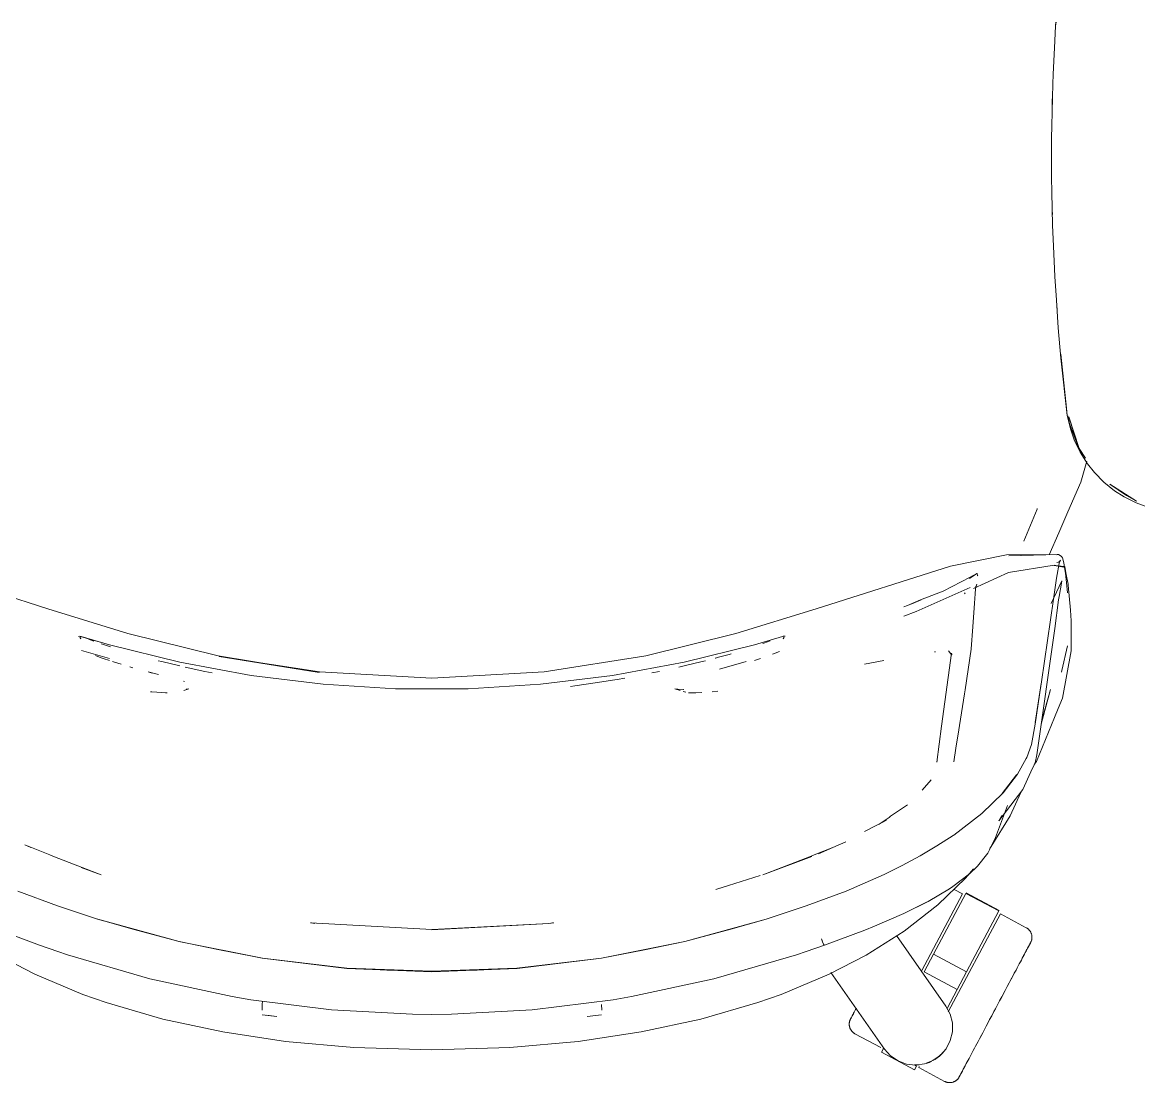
# Model space of a CAD drawing. Header units: millimetres. Extents: x 155927 to 317870, y -36033 to 97293.
# Drawn here: x 157770.6 to 158187.8, y 19330.7 to 19726.7 of the extents above; entities that cross this region are included whole.
import ezdxf

# ---------------------------------------------------------------- set-up
doc = ezdxf.new("R2010")
doc.units = ezdxf.units.MM
doc.header["$MEASUREMENT"] = 0
doc.layers.add('G-IMPT', color=8, linetype='CONTINUOUS', lineweight=9)
doc.layers.add('I-FURN', color=8, linetype='CONTINUOUS', lineweight=9)

msp = doc.modelspace()

# ---------------------------------------------------------------- linework, layer by layer
at = {"layer": 'G-IMPT'}
for p, q in [((158156.43, 19719.83), (158156.71, 19725.49)), ((158156.99, 19726.75), (158156.71, 19725.27)), ((158156.71, 19725.49), (158156.87, 19726.75)), ((158156.43, 19719.83), (158155.81, 19707.27)), ((158155.69, 19703.72), (158155.81, 19707.27)), ((158155.31, 19688.05), (158155.69, 19703.72)), ((158155.6, 19699.68), (158155.49, 19696.99)), ((158155.49, 19694.78), (158155.49, 19696.99)), ((158155.31, 19688.05), (158155.26, 19683.54)), ((158155.26, 19683.54), (158155.26, 19668.83)), ((158155.34, 19663.36), (158155.26, 19668.83)), ((158155.34, 19663.36), (158155.63, 19651.05)), ((158155.47, 19656.58), (158155.47, 19658.66)), ((158155.55, 19654.92), (158155.47, 19656.58)), ((158155.93, 19643.17), (158155.63, 19651.05)), ((158155.93, 19643.17), (158156.46, 19631.86)), ((158157.03, 19622.99), (158156.46, 19631.86)), ((158157.03, 19622.99), (158157.75, 19612.7)), ((158157.16, 19620.95), (158157.07, 19622.85)), ((158157.16, 19620.95), (158157.3, 19619.53)), ((158158.74, 19601.31), (158157.75, 19612.7)), ((158161.09, 19579.87), (158158.64, 19602.83)), ((158158.64, 19602.83), (158160.76, 19582.69)), ((158161.09, 19579.87), (158158.74, 19601.31)), ((158161.09, 19579.87), (158160.76, 19582.69)), ((158161.09, 19579.87), (158162.25, 19574.91)), ((158161.31, 19579.79), (158161.89, 19576.74)), ((158165.49, 19567.52), (158161.68, 19579.37)), ((158164.59, 19570.23), (158161.68, 19579.37)), ((158161.89, 19576.74), (158165.09, 19568.56)), ((158163.7, 19570.78), (158162.25, 19574.91)), ((158165.89, 19566.2), (158163.7, 19570.78)), ((158165.49, 19567.52), (158164.59, 19570.23)), ((158165.49, 19567.52), (158167.91, 19563.94)), ((158165.89, 19566.2), (158168.62, 19561.87)), ((158166.17, 19555.04), (158168.43, 19562.86)), ((158171.24, 19558.56), (158168.62, 19561.87)), ((158174.79, 19554.96), (158171.24, 19558.56)), ((158166.17, 19555.04), (158161.31, 19543.91)), ((158174.79, 19554.96), (158178.76, 19551.77)), ((158186.92, 19547.91), (158176.97, 19554.23)), ((158183.24, 19550.07), (158176.97, 19554.23)), ((158182.31, 19549.5), (158178.76, 19551.77)), ((158186.82, 19547.26), (158182.31, 19549.5)), ((158186.92, 19547.91), (158183.24, 19550.07)), ((158144.86, 19533.02), (158149.79, 19544.87)), ((158149.89, 19545.14), (158149.79, 19544.87)), ((158186.82, 19547.26), (158191.59, 19545.55)), ((158161.31, 19543.91), (158157.89, 19536.08)), ((158157.89, 19536.08), (158154.33, 19527.91)), ((158117.48, 19523.68), (158138.43, 19527.87)), ((158138.43, 19527.87), (158157.3, 19527.92)), ((158139.32, 19527.43), (158157.76, 19528.02)), ((158139.32, 19527.43), (158157.3, 19527.92)), ((158157.88, 19528.04), (158157.02, 19527.85)), ((158157.02, 19527.85), (158157.13, 19527.88)), ((158157.3, 19527.92), (158157.13, 19527.88)), ((158157.76, 19528.02), (158157.3, 19527.92)), ((158157.88, 19528.04), (158158.45, 19527.65)), ((158158.95, 19527.28), (158158.45, 19527.65)), ((157780.11, 19507.69), (157729.87, 19523.68)), ((158067.23, 19507.69), (158117.48, 19523.68)), ((158139.13, 19521.24), (158156.18, 19523.96)), ((158159.76, 19523.27), (158156.18, 19523.96)), ((158159.76, 19523.27), (158156.22, 19523.9)), ((158156.22, 19523.9), (158160.17, 19523.51)), ((158158.23, 19525.41), (158157.12, 19519.14)), ((158157.69, 19525.06), (158157.19, 19524.99)), ((158157.69, 19525.06), (158158.23, 19525.39)), ((158158.06, 19524.79), (158158.62, 19525.89)), ((158158.06, 19524.79), (158158.23, 19525.41)), ((158158.23, 19525.39), (158158.62, 19525.89)), ((158158.95, 19527.28), (158159.27, 19526.74)), ((158159.82, 19524.88), (158159.27, 19526.74)), ((158160.35, 19521.6), (158159.82, 19524.88)), ((158160.61, 19521.18), (158160.17, 19523.51)), ((158114.76, 19514.25), (158124.87, 19519.53)), ((158127.32, 19520.88), (158124.62, 19519.04)), ((158127.32, 19520.88), (158124.87, 19519.53)), ((158139.13, 19521.24), (158126.01, 19515.28)), ((158127.32, 19520.88), (158127.16, 19520.91)), ((158127.45, 19520.85), (158127.32, 19520.88)), ((158127.6, 19520.17), (158127.45, 19520.85)), ((158127.62, 19520), (158127.6, 19520.17)), ((158160.35, 19521.6), (158160.43, 19520.98)), ((158160.95, 19516.3), (158160.43, 19520.98)), ((158160.61, 19521.18), (158161.42, 19516.93)), ((158104.65, 19506.7), (158124.81, 19515.62)), ((158126.71, 19513.61), (158126.99, 19516.07)), ((158126.99, 19516.07), (158127.01, 19516.13)), ((158127.29, 19516.9), (158127.01, 19516.13)), ((158155.03, 19509.74), (158159.03, 19518.17)), ((158156.01, 19511.29), (158157.12, 19519.14)), ((158158.89, 19517.31), (158158.06, 19512.29)), ((158159.03, 19518.17), (158158.89, 19517.31)), ((158160.95, 19516.3), (158161.16, 19513.71)), ((158161.47, 19516.47), (158161.42, 19516.93)), ((158162.27, 19507.14), (158161.47, 19516.47)), ((158106.29, 19511), (158101.39, 19508.98)), ((158101.39, 19508.98), (158106.5, 19511)), ((158106.5, 19511), (158102.96, 19509.6)), ((158114.76, 19514.25), (158106.29, 19511)), ((158122.64, 19513.25), (158122.91, 19513.68)), ((158126.41, 19509.83), (158126.66, 19513.23)), ((158126.71, 19513.61), (158126.66, 19513.23)), ((158151.46, 19480.42), (158156.01, 19511.29)), ((158156.4, 19500.33), (158157.84, 19510.99)), ((158158.06, 19512.29), (158157.84, 19510.99)), ((157810.09, 19498.5), (157780.11, 19507.69)), ((158067.23, 19507.69), (158037.26, 19498.5)), ((158101.39, 19508.98), (158099.98, 19508.42)), ((158126.41, 19509.83), (158125.78, 19500.98)), ((158162.27, 19507.14), (158162.61, 19503.18)), ((158100.07, 19504.96), (158104.65, 19506.7)), ((158162.61, 19503.18), (158162.61, 19499.01)), ((157810.09, 19498.5), (157843.77, 19490.19)), ((158003.58, 19490.19), (158037.26, 19498.5)), ((158125.16, 19492.74), (158125.78, 19500.98)), ((158156.4, 19500.33), (158149.73, 19453.11)), ((158162.58, 19492.05), (158162.61, 19499.01)), ((157791.92, 19497.54), (157791.67, 19497.41)), ((157803.14, 19494.28), (157791.92, 19497.54)), ((157792.46, 19496.45), (157792.07, 19497.07)), ((157792.46, 19496.45), (157792.31, 19496.67)), ((157803.14, 19494.28), (157792.32, 19497.39)), ((157792.61, 19497.34), (157792.32, 19497.39)), ((157803.14, 19494.28), (157792.61, 19497.34)), ((157796.39, 19496), (157795.32, 19496.4)), ((157797.36, 19495.66), (157796.39, 19496)), ((157800.11, 19494.67), (157800.91, 19494.38)), ((157803.14, 19493.65), (157800.91, 19494.38)), ((157829.46, 19487.73), (157803.14, 19494.28)), ((158017.89, 19487.73), (158044.21, 19494.28)), ((158044.21, 19494.28), (158054.64, 19497.35)), ((158049.41, 19495.44), (158047.31, 19494.69)), ((158049.41, 19495.44), (158050.07, 19495.68)), ((158054.91, 19497.42), (158054.64, 19497.35)), ((158054.89, 19496.45), (158055.28, 19497.07)), ((158054.89, 19496.45), (158055.04, 19496.67)), ((158055.21, 19497.49), (158054.91, 19497.42)), ((158055.43, 19497.54), (158055.21, 19497.49)), ((158055.67, 19497.46), (158055.43, 19497.54)), ((157803.14, 19489.08), (157792.71, 19492.12)), ((157797.96, 19490.21), (157800.12, 19489.44)), ((157803.14, 19493.65), (157803.6, 19493.5)), ((157843.77, 19490.19), (157881.51, 19483.93)), ((158003.58, 19490.19), (157965.66, 19484.2)), ((158030.79, 19489.58), (158034.78, 19490.69)), ((158034.78, 19490.69), (158035.47, 19490.9)), ((158051.96, 19491.15), (158050.95, 19490.78)), ((158051.96, 19491.15), (158053.62, 19491.76)), ((158111.82, 19491.65), (158111.47, 19491.6)), ((158114.15, 19463.81), (158117.88, 19491.14)), ((158116.77, 19492), (158118.01, 19490.44)), ((158117.88, 19491.14), (158117.93, 19490.88)), ((158117.97, 19490.65), (158117.93, 19490.88)), ((158125.15, 19492.66), (158122.94, 19477.44)), ((158125.15, 19492.66), (158125.16, 19492.74)), ((158161.17, 19493.91), (158159.13, 19484.6)), ((158162.58, 19492.05), (158159.35, 19474.35)), ((157800.84, 19489.19), (157800.12, 19489.44)), ((157800.84, 19489.19), (157803.15, 19488.42)), ((157804.28, 19488.04), (157805.06, 19487.79)), ((157805.06, 19487.79), (157807.55, 19487.01)), ((157810.85, 19486.02), (157811.97, 19485.68)), ((157822.72, 19487.96), (157821.44, 19488.3)), ((157829.47, 19486.41), (157822.72, 19487.96)), ((157829.46, 19487.73), (157856.12, 19482.8)), ((157838.87, 19484.25), (157831.45, 19485.95)), ((157881.69, 19484.2), (157844.15, 19489.93)), ((157881.51, 19483.93), (157844.15, 19489.93)), ((158017.89, 19487.73), (157991.22, 19482.8)), ((158015.9, 19485.95), (158017.88, 19486.41)), ((158024.63, 19487.96), (158017.88, 19486.41)), ((158024.63, 19487.96), (158025.92, 19488.3)), ((158029.65, 19489.26), (158029.47, 19489.22)), ((158030.79, 19489.58), (158029.65, 19489.26)), ((158041.11, 19487.99), (158031.11, 19485.19)), ((158044.2, 19488.44), (158046.42, 19489.16)), ((158085.35, 19486.97), (158092.6, 19488.38)), ((157817.64, 19484.1), (157821.5, 19483.11)), ((157817.64, 19484.1), (157819.17, 19483.72)), ((157841.5, 19483.78), (157838.87, 19484.25)), ((157856.12, 19482.8), (157883.04, 19479.5)), ((157881.69, 19484.2), (157923.67, 19481.84)), ((157965.66, 19484.2), (157923.67, 19481.84)), ((157991.22, 19482.8), (157964.31, 19479.5)), ((157995.75, 19481.83), (157992.85, 19481.27)), ((158005.86, 19483.75), (158008.67, 19484.29)), ((158159.13, 19484.6), (158158.98, 19484.03)), ((157831.26, 19480.51), (157830.85, 19480.65)), ((157832.86, 19477.84), (157830.91, 19477.16)), ((157832.86, 19477.84), (157831.81, 19477.63)), ((157910.11, 19477.85), (157883.04, 19479.5)), ((157937.23, 19477.85), (157910.11, 19477.85)), ((157937.23, 19477.85), (157964.31, 19479.5)), ((157977.07, 19478.88), (157975.41, 19478.7)), ((157985.6, 19480.17), (157977.07, 19478.88)), ((157985.6, 19480.17), (157991.22, 19481.03)), ((157991.22, 19481.03), (157992.85, 19481.27)), ((158015.53, 19477.63), (158014.49, 19477.84)), ((158014.49, 19477.84), (158016.44, 19477.16)), ((158015.53, 19477.63), (158017.84, 19477.59)), ((158017.7, 19477.58), (158017.84, 19477.59)), ((158151.36, 19479.81), (158149.06, 19464.65)), ((158151.46, 19480.42), (158149.13, 19465.23)), ((158151.36, 19479.81), (158149.13, 19465.23)), ((158154.85, 19477.53), (158151.35, 19464.58)), ((158154.85, 19477.53), (158151.5, 19465.64)), ((157818.99, 19476.68), (157818.51, 19476.72)), ((157822.7, 19476.41), (157818.99, 19476.68)), ((157822.7, 19476.41), (157824.07, 19476.31)), ((157824.77, 19476.3), (157824.07, 19476.31)), ((158017.55, 19476.84), (158018.59, 19476.55)), ((158019.54, 19476.3), (158024.6, 19476.39)), ((158019.54, 19476.3), (158022.33, 19476.31)), ((158024.6, 19476.39), (158022.33, 19476.31)), ((158028.39, 19476.7), (158030.49, 19476.92)), ((158122.69, 19475.89), (158120.83, 19464.12)), ((158122.94, 19477.44), (158122.69, 19475.89)), ((158159.35, 19474.35), (158157.75, 19470.49)), ((158156.36, 19467.13), (158157.75, 19470.49)), ((158149.57, 19450.68), (158156.36, 19467.13)), ((158114.15, 19463.81), (158112.37, 19450.46)), ((158119.5, 19455.62), (158120.56, 19462.46)), ((158120.56, 19462.46), (158120.83, 19464.12)), ((158147.76, 19456.98), (158149.06, 19464.65)), ((158146.01, 19452.19), (158147.76, 19456.98)), ((158119.5, 19455.62), (158118.76, 19450.55)), ((158149.73, 19453.11), (158149.08, 19450.12)), ((158112.37, 19450.46), (158112.51, 19450.93)), ((158142.51, 19445.93), (158145.8, 19451.77)), ((158146.01, 19452.19), (158145.8, 19451.77)), ((158147.51, 19446.75), (158149.08, 19450.12)), ((158148.79, 19449.51), (158149.57, 19450.68)), ((158142.18, 19445.7), (158136.78, 19438.76)), ((158137.09, 19438.96), (158142.51, 19445.93)), ((158142.18, 19445.7), (158139.59, 19442.33)), ((158144.45, 19440.18), (158147.51, 19446.75)), ((158106.87, 19439.96), (158110.21, 19443.86)), ((158135.53, 19428.53), (158144.45, 19440.18)), ((158136.78, 19438.76), (158139.59, 19442.33)), ((158137.09, 19438.96), (158129.19, 19431.23)), ((158139.82, 19430.42), (158143.8, 19439.04)), ((158095.1, 19430.19), (158100.24, 19433.68)), ((158100.24, 19433.68), (158101.34, 19434.43)), ((158138.76, 19434.18), (158134.25, 19422.28)), ((158085.33, 19424.5), (158093.54, 19428.74)), ((158090.77, 19427.24), (158094.52, 19429.8)), ((158090.77, 19427.24), (158093.54, 19428.74)), ((158094.52, 19429.8), (158095.1, 19430.19)), ((158129.19, 19431.23), (158118.75, 19423.21)), ((158132.7, 19418.97), (158139.82, 19430.42)), ((158135.53, 19428.53), (158136.65, 19430.48)), ((157780.88, 19415.76), (157771.56, 19419.49)), ((157771.56, 19419.49), (157773.8, 19418.49)), ((158078.39, 19420.68), (158073.55, 19418.49)), ((158112.4, 19419.16), (158106.17, 19415.39)), ((158112.4, 19419.16), (158118.5, 19423.04)), ((158118.75, 19423.21), (158118.5, 19423.04)), ((158132.01, 19417.61), (158133.18, 19420.05)), ((158133.18, 19420.05), (158134.25, 19422.28)), ((157782.61, 19415.1), (157780.88, 19415.76)), ((157800.06, 19408.39), (157782.61, 19415.1)), ((158047.29, 19408.39), (158065.7, 19415.2)), ((158047.29, 19408.39), (158064.74, 19415.1)), ((158064.74, 19415.1), (158066.47, 19415.76)), ((158073.55, 19418.49), (158066.47, 19415.76)), ((158073.55, 19418.49), (158068.1, 19416.18)), ((158099.38, 19411.82), (158106.17, 19415.39)), ((158131.39, 19416.47), (158127.53, 19411.61)), ((158132.01, 19417.61), (158131.39, 19416.47)), ((158132.7, 19418.97), (158132.2, 19418.2)), ((157800.06, 19408.39), (157792.63, 19411.11)), ((158099.38, 19411.82), (158092.65, 19408.43)), ((158124.51, 19408.72), (158127.53, 19411.61)), ((158029.82, 19402.85), (158046.3, 19408.11)), ((158078.43, 19402.25), (158092.65, 19408.43)), ((158123.09, 19407.05), (158112.79, 19397.09)), ((158124.51, 19408.72), (158118.38, 19404)), ((158126.01, 19410.62), (158123.09, 19407.05)), ((158029.82, 19402.85), (158033.25, 19403.93)), ((158109.09, 19398.4), (158117.09, 19403.14)), ((158118.38, 19404), (158117.09, 19403.14)), ((157783.8, 19396.8), (157768.92, 19402.25)), ((158078.43, 19402.25), (158063.55, 19396.8)), ((158100.04, 19393.88), (158109.09, 19398.4)), ((158100.48, 19394.1), (158109.09, 19398.4)), ((158109.09, 19398.4), (158108.49, 19398.1)), ((157783.8, 19396.8), (157798.72, 19391.79)), ((158048.63, 19391.79), (158063.55, 19396.8)), ((158100.04, 19393.88), (158108.49, 19398.1)), ((158100.48, 19394.1), (158100.04, 19393.88)), ((158100.19, 19387.28), (158112.79, 19397.09)), ((157829.22, 19383.4), (157798.72, 19391.79)), ((157811.97, 19388.06), (157798.81, 19391.83)), ((157829.22, 19383.4), (157798.81, 19391.83)), ((157923.67, 19387.9), (157878.33, 19390.4)), ((157878.33, 19390.4), (157879.95, 19390.17)), ((157878.4, 19390.45), (157878.64, 19390.41)), ((157879.95, 19390.17), (157878.64, 19390.41)), ((157923.67, 19387.85), (157967.4, 19390.17)), ((157923.67, 19387.9), (157967.4, 19390.17)), ((157967.4, 19390.17), (157969.18, 19390.43)), ((157967.4, 19390.17), (157968.71, 19390.41)), ((157968.95, 19390.45), (157968.71, 19390.41)), ((158018.13, 19383.4), (158048.54, 19391.83)), ((158018.13, 19383.4), (158048.63, 19391.79)), ((158035.38, 19388.06), (158048.54, 19391.83)), ((158100.04, 19393.88), (158089.08, 19389.11)), ((157777.02, 19382.03), (157761.95, 19387.63)), ((157811.97, 19388.06), (157829.22, 19383.4)), ((158035.38, 19388.06), (158018.13, 19383.4)), ((158085.4, 19387.63), (158070.43, 19382.05)), ((158089.08, 19389.11), (158085.4, 19387.63)), ((158100.19, 19387.28), (158085.9, 19378.31)), ((157777.02, 19382.03), (157783.85, 19379.68)), ((157860.34, 19377.23), (157829.1, 19383.45)), ((157829.1, 19383.45), (157860.27, 19377.23)), ((157829.22, 19383.4), (157844.24, 19380.33)), ((158018.13, 19383.4), (157987, 19377.23)), ((158018.13, 19383.4), (157987.08, 19377.23)), ((158018.13, 19383.4), (158003.11, 19380.33)), ((158070.44, 19382.09), (158063.5, 19379.68)), ((158069.65, 19383.32), (158069.23, 19384.38)), ((158069.23, 19384.38), (158069.45, 19383.78)), ((158069.65, 19383.32), (158069.45, 19383.78)), ((158069.65, 19383.32), (158069.93, 19382.68)), ((158069.65, 19383.32), (158070.03, 19382.49)), ((158069.93, 19382.68), (158070.03, 19382.49)), ((158070.3, 19382.09), (158070.03, 19382.49)), ((158070.03, 19382.49), (158070.26, 19382.1)), ((158070.3, 19382.09), (158070.26, 19382.1)), ((158070.43, 19382.05), (158070.3, 19382.09)), ((158070.3, 19382.09), (158070.44, 19382.09)), ((157775.23, 19371.22), (157761.45, 19378.31)), ((157787.45, 19378.49), (157783.85, 19379.68)), ((157787.45, 19378.49), (157818.28, 19369.55)), ((157860.34, 19377.23), (157844.24, 19380.33)), ((157987, 19377.23), (158003.11, 19380.33)), ((158029.07, 19369.55), (158059.9, 19378.49)), ((158059.9, 19378.49), (158063.5, 19379.68)), ((158085.9, 19378.31), (158072.12, 19371.22)), ((157891.86, 19373.41), (157860.27, 19377.23)), ((157875.82, 19375.29), (157860.34, 19377.23)), ((157891.9, 19373.45), (157860.34, 19377.23)), ((157875.82, 19375.29), (157891.9, 19373.45)), ((157923.67, 19372.07), (157891.86, 19373.41)), ((157891.9, 19373.45), (157906.79, 19372.77)), ((157891.9, 19373.45), (157923.67, 19372.3)), ((157955.45, 19373.45), (157923.67, 19372.3)), ((157955.49, 19373.41), (157923.67, 19372.07)), ((157940.56, 19372.77), (157955.45, 19373.45)), ((157955.45, 19373.45), (157987, 19377.23)), ((157955.45, 19373.45), (157971.53, 19375.29)), ((157955.49, 19373.41), (157987.08, 19377.23)), ((157987, 19377.23), (157971.53, 19375.29)), ((157793.2, 19363.7), (157775.23, 19371.22)), ((157849.07, 19362.88), (157818.28, 19369.55)), ((157906.79, 19372.77), (157923.67, 19372.3)), ((157940.56, 19372.77), (157923.67, 19372.3)), ((158029.07, 19369.55), (157998.28, 19362.88)), ((158054.15, 19363.7), (158072.12, 19371.22)), ((157793.2, 19363.7), (157801.94, 19360.62)), ((157855.99, 19361.7), (157849.07, 19362.88)), ((157886.16, 19357.88), (157855.99, 19361.7)), ((157860.35, 19361.15), (157860.3, 19359.9)), ((157961.19, 19357.88), (157991.36, 19361.7)), ((157991.36, 19361.7), (157998.28, 19362.88)), ((158045.41, 19360.62), (158054.15, 19363.7)), ((157801.94, 19360.62), (157823.18, 19354.45)), ((157860.23, 19357.81), (157860.3, 19359.9)), ((157860.23, 19357.81), (157860.23, 19357.92)), ((157916.36, 19356.27), (157886.16, 19357.88)), ((157930.99, 19356.27), (157961.19, 19357.88)), ((157987.05, 19359.9), (157987.12, 19357.81)), ((157987.12, 19357.81), (157987.12, 19357.92)), ((158045.41, 19360.62), (158024.17, 19354.45)), ((157823.18, 19354.45), (157845.54, 19349.64)), ((157860.26, 19356.05), (157865.67, 19355.4)), ((157861.91, 19355.97), (157865.67, 19355.4)), ((157916.36, 19356.27), (157923.67, 19356.17)), ((157930.99, 19356.27), (157923.67, 19356.17)), ((157987.09, 19356.05), (157981.67, 19355.4)), ((158024.17, 19354.45), (158001.81, 19349.64)), ((157868.96, 19346.14), (157845.54, 19349.64)), ((158001.81, 19349.64), (157978.39, 19346.14)), ((157894.53, 19343.88), (157868.96, 19346.14)), ((157978.39, 19346.14), (157952.82, 19343.88)), ((157923.67, 19343.03), (157894.53, 19343.88)), ((157952.82, 19343.88), (157923.67, 19343.03))]:
    msp.add_line(p, q, dxfattribs=at)
at = {"layer": 'I-FURN'}
for p, q in [((158121.97, 19401.23), (158118.81, 19402.91)), ((158106.71, 19372.54), (158121.97, 19401.23)), ((158111.12, 19378.71), (158123.2, 19401.42)), ((158123.2, 19401.42), (158135.56, 19394.85)), ((158135.65, 19395.02), (158123.29, 19401.59)), ((158135.56, 19394.85), (158123.49, 19372.14)), ((158116.63, 19357.12), (158136.1, 19393.72)), ((158145.78, 19388.57), (158136.1, 19393.72)), ((158097.23, 19385.73), (158115.74, 19359.3)), ((158145.78, 19388.57), (158145.92, 19388.49)), ((158145.92, 19388.49), (158146.06, 19388.41)), ((158146.06, 19388.41), (158146.19, 19388.32)), ((158146.19, 19388.32), (158146.32, 19388.22)), ((158146.32, 19388.22), (158146.45, 19388.12)), ((158146.45, 19388.12), (158146.57, 19388.02)), ((158146.57, 19388.02), (158146.69, 19387.91)), ((158146.69, 19387.91), (158146.8, 19387.8)), ((158146.8, 19387.8), (158146.91, 19387.68)), ((158146.91, 19387.68), (158147.02, 19387.55)), ((158147.02, 19387.55), (158147.12, 19387.43)), ((158147.12, 19387.43), (158147.21, 19387.3)), ((158147.21, 19387.3), (158147.3, 19387.16)), ((158147.3, 19387.16), (158147.38, 19387.02)), ((158147.38, 19387.02), (158147.46, 19386.88)), ((158147.46, 19386.88), (158147.53, 19386.74)), ((158147.53, 19386.74), (158147.6, 19386.59)), ((158147.6, 19386.59), (158147.66, 19386.44)), ((158147.66, 19386.44), (158147.71, 19386.29)), ((158147.71, 19386.29), (158147.76, 19386.14)), ((158147.76, 19386.14), (158147.8, 19385.98)), ((158147.8, 19385.98), (158147.84, 19385.82)), ((158147.84, 19385.82), (158147.87, 19385.66)), ((158146.49, 19381.31), (158146.68, 19381.67)), ((158146.77, 19381.85), (158146.59, 19381.51)), ((158146.68, 19381.67), (158146.84, 19381.99)), ((158146.93, 19382.14), (158146.77, 19381.85)), ((158146.84, 19381.99), (158146.99, 19382.27)), ((158147.06, 19382.4), (158146.93, 19382.14)), ((158146.99, 19382.27), (158147.12, 19382.51)), ((158147.18, 19382.62), (158147.06, 19382.4)), ((158147.12, 19382.51), (158147.23, 19382.71)), ((158147.28, 19382.8), (158147.18, 19382.62)), ((158147.23, 19382.71), (158147.31, 19382.87)), ((158147.35, 19382.94), (158147.28, 19382.8)), ((158147.31, 19382.87), (158147.38, 19382.99)), ((158147.41, 19383.04), (158147.35, 19382.94)), ((158147.38, 19382.99), (158147.42, 19383.07)), ((158147.44, 19383.1), (158147.41, 19383.04)), ((158147.42, 19383.07), (158147.44, 19383.12)), ((158147.45, 19383.12), (158147.44, 19383.1)), ((158147.44, 19383.12), (158147.45, 19383.12)), ((158147.47, 19383.16), (158147.45, 19383.12)), ((158147.54, 19383.3), (158147.47, 19383.16)), ((158147.6, 19383.45), (158147.54, 19383.3)), ((158147.66, 19383.6), (158147.6, 19383.45)), ((158147.72, 19383.75), (158147.66, 19383.6)), ((158147.76, 19383.91), (158147.72, 19383.75)), ((158147.81, 19384.06), (158147.76, 19383.91)), ((158147.84, 19384.22), (158147.81, 19384.06)), ((158147.87, 19384.38), (158147.84, 19384.22)), ((158147.87, 19385.66), (158147.89, 19385.5)), ((158147.89, 19384.54), (158147.87, 19384.38)), ((158147.89, 19385.5), (158147.91, 19385.34)), ((158147.91, 19384.7), (158147.89, 19384.54)), ((158147.91, 19385.34), (158147.92, 19385.18)), ((158147.92, 19384.86), (158147.91, 19384.7)), ((158147.92, 19385.18), (158147.92, 19385.02)), ((158147.92, 19385.02), (158147.92, 19384.86)), ((158107.59, 19372.07), (158111.12, 19378.71)), ((158111.12, 19378.71), (158123.49, 19372.14)), ((158144.29, 19377.18), (158144.63, 19377.82)), ((158144.63, 19377.82), (158144.95, 19378.42)), ((158145.11, 19378.73), (158144.8, 19378.15)), ((158144.95, 19378.42), (158145.25, 19378.99)), ((158145.41, 19379.28), (158145.11, 19378.73)), ((158145.25, 19378.99), (158145.53, 19379.52)), ((158145.68, 19379.8), (158145.41, 19379.28)), ((158145.53, 19379.52), (158145.8, 19380.02)), ((158145.94, 19380.28), (158145.68, 19379.8)), ((158145.8, 19380.02), (158146.05, 19380.49)), ((158146.17, 19380.73), (158145.94, 19380.28)), ((158146.05, 19380.49), (158146.28, 19380.92)), ((158146.39, 19381.14), (158146.17, 19380.73)), ((158146.28, 19380.92), (158146.49, 19381.31)), ((158146.59, 19381.51), (158146.39, 19381.14)), ((158141.95, 19372.78), (158142.37, 19373.58)), ((158142.37, 19373.58), (158142.79, 19374.35)), ((158142.79, 19374.35), (158143.18, 19375.1)), ((158143.18, 19375.1), (158143.57, 19375.83)), ((158143.57, 19375.83), (158143.94, 19376.52)), ((158143.94, 19376.52), (158144.29, 19377.18)), ((158092.81, 19343.25), (158072.8, 19371.84)), ((158107.59, 19372.07), (158119.95, 19365.5)), ((158123.49, 19372.14), (158119.95, 19365.5)), ((158139.64, 19368.44), (158140.13, 19369.35)), ((158140.38, 19369.83), (158139.91, 19368.94)), ((158140.13, 19369.35), (158140.6, 19370.24)), ((158140.85, 19370.71), (158140.38, 19369.83)), ((158140.6, 19370.24), (158141.06, 19371.11)), ((158141.3, 19371.57), (158140.85, 19370.71)), ((158141.06, 19371.11), (158141.51, 19371.95)), ((158141.75, 19372.4), (158141.3, 19371.57)), ((158141.51, 19371.95), (158141.95, 19372.78)), ((158119.95, 19365.5), (158116.2, 19358.44)), ((158137.91, 19365.19), (158137.4, 19364.22)), ((158137.64, 19364.67), (158138.15, 19365.63)), ((158138.42, 19366.15), (158137.91, 19365.19)), ((158138.15, 19365.63), (158138.66, 19366.58)), ((158138.93, 19367.09), (158138.42, 19366.15)), ((158138.66, 19366.58), (158139.15, 19367.52)), ((158139.42, 19368.02), (158138.93, 19367.09)), ((158139.15, 19367.52), (158139.64, 19368.44)), ((158139.91, 19368.94), (158139.42, 19368.02)), ((158135.01, 19359.72), (158135.54, 19360.72)), ((158135.83, 19361.26), (158135.29, 19360.26)), ((158135.54, 19360.72), (158136.07, 19361.72)), ((158136.35, 19362.26), (158135.83, 19361.26)), ((158136.07, 19361.72), (158136.6, 19362.71)), ((158136.88, 19363.24), (158136.35, 19362.26)), ((158136.6, 19362.71), (158137.12, 19363.7)), ((158137.4, 19364.22), (158136.88, 19363.24)), ((158137.12, 19363.7), (158137.64, 19364.67)), ((158081.27, 19356.64), (158081.06, 19356.25)), ((158081.16, 19356.43), (158081.37, 19356.84)), ((158081.5, 19357.07), (158081.27, 19356.64)), ((158081.37, 19356.84), (158081.61, 19357.28)), ((158081.75, 19357.54), (158081.5, 19357.07)), ((158081.61, 19357.28), (158081.87, 19357.77)), ((158082.01, 19358.04), (158081.75, 19357.54)), ((158081.87, 19357.77), (158082.14, 19358.28)), ((158082.3, 19358.58), (158082.01, 19358.04)), ((158115.74, 19359.3), (158117.33, 19356.33)), ((158132.87, 19355.7), (158133.4, 19356.71)), ((158133.69, 19357.25), (158133.16, 19356.25)), ((158133.4, 19356.71), (158133.94, 19357.71)), ((158134.23, 19358.26), (158133.69, 19357.25)), ((158133.94, 19357.71), (158134.47, 19358.72)), ((158134.76, 19359.26), (158134.23, 19358.26)), ((158134.47, 19358.72), (158135.01, 19359.72)), ((158135.29, 19360.26), (158134.76, 19359.26)), ((158079.63, 19352.7), (158079.64, 19352.86)), ((158079.63, 19352.54), (158079.63, 19352.7)), ((158079.63, 19352.38), (158079.63, 19352.54)), ((158079.64, 19352.22), (158079.63, 19352.38)), ((158079.64, 19352.86), (158079.66, 19353.02)), ((158079.66, 19353.02), (158079.68, 19353.18)), ((158079.68, 19353.18), (158079.71, 19353.34)), ((158079.71, 19353.34), (158079.74, 19353.5)), ((158079.74, 19353.5), (158079.78, 19353.66)), ((158079.78, 19353.66), (158079.83, 19353.81)), ((158079.83, 19353.81), (158079.88, 19353.96)), ((158079.88, 19353.96), (158079.94, 19354.11)), ((158079.94, 19354.11), (158080.01, 19354.26)), ((158080.01, 19354.26), (158080.08, 19354.4)), ((158080.08, 19354.4), (158080.1, 19354.44)), ((158080.13, 19354.49), (158080.1, 19354.45)), ((158080.1, 19354.44), (158080.11, 19354.46)), ((158080.1, 19354.45), (158080.1, 19354.44)), ((158080.11, 19354.46), (158080.14, 19354.52)), ((158080.17, 19354.57), (158080.13, 19354.49)), ((158080.14, 19354.52), (158080.2, 19354.62)), ((158080.23, 19354.69), (158080.17, 19354.57)), ((158080.2, 19354.62), (158080.27, 19354.76)), ((158080.32, 19354.86), (158080.23, 19354.69)), ((158080.27, 19354.76), (158080.37, 19354.94)), ((158080.43, 19355.06), (158080.32, 19354.86)), ((158080.37, 19354.94), (158080.48, 19355.16)), ((158080.56, 19355.3), (158080.43, 19355.06)), ((158080.48, 19355.16), (158080.62, 19355.42)), ((158080.7, 19355.58), (158080.56, 19355.3)), ((158080.62, 19355.42), (158080.78, 19355.72)), ((158080.87, 19355.89), (158080.7, 19355.58)), ((158080.78, 19355.72), (158080.96, 19356.05)), ((158081.06, 19356.25), (158080.87, 19355.89)), ((158080.96, 19356.05), (158081.16, 19356.43)), ((158117.33, 19356.33), (158118.16, 19353.06)), ((158118.16, 19353.06), (158118.18, 19349.68)), ((158130.76, 19351.75), (158131.29, 19352.72)), ((158131.57, 19353.26), (158131.05, 19352.27)), ((158131.29, 19352.72), (158131.81, 19353.71)), ((158132.1, 19354.25), (158131.57, 19353.26)), ((158131.81, 19353.71), (158132.34, 19354.71)), ((158132.63, 19355.24), (158132.1, 19354.25)), ((158132.34, 19354.71), (158132.87, 19355.7)), ((158133.16, 19356.25), (158132.63, 19355.24)), ((158079.66, 19352.06), (158079.64, 19352.22)), ((158079.68, 19351.9), (158079.66, 19352.06)), ((158079.71, 19351.74), (158079.68, 19351.9)), ((158079.75, 19351.58), (158079.71, 19351.74)), ((158079.79, 19351.43), (158079.75, 19351.58)), ((158079.84, 19351.27), (158079.79, 19351.43)), ((158079.89, 19351.12), (158079.84, 19351.27)), ((158079.95, 19350.97), (158079.89, 19351.12)), ((158080.02, 19350.83), (158079.95, 19350.97)), ((158080.09, 19350.68), (158080.02, 19350.83)), ((158080.17, 19350.54), (158080.09, 19350.68)), ((158080.25, 19350.4), (158080.17, 19350.54)), ((158080.34, 19350.27), (158080.25, 19350.4)), ((158080.43, 19350.14), (158080.34, 19350.27)), ((158080.53, 19350.01), (158080.43, 19350.14)), ((158080.63, 19349.89), (158080.53, 19350.01)), ((158080.74, 19349.77), (158080.63, 19349.89)), ((158080.86, 19349.65), (158080.74, 19349.77)), ((158080.98, 19349.54), (158080.86, 19349.65)), ((158081.1, 19349.44), (158080.98, 19349.54)), ((158081.22, 19349.34), (158081.1, 19349.44)), ((158081.35, 19349.24), (158081.22, 19349.34)), ((158081.49, 19349.15), (158081.35, 19349.24)), ((158081.63, 19349.07), (158081.49, 19349.15)), ((158081.77, 19348.99), (158081.63, 19349.07)), ((158081.77, 19348.99), (158091.45, 19343.84)), ((158118.18, 19349.68), (158117.39, 19346.4)), ((158129.01, 19348.45), (158128.52, 19347.52)), ((158128.74, 19347.95), (158129.24, 19348.88)), ((158129.51, 19349.38), (158129.01, 19348.45)), ((158129.24, 19348.88), (158129.74, 19349.82)), ((158130.01, 19350.33), (158129.51, 19349.38)), ((158129.74, 19349.82), (158130.25, 19350.78)), ((158130.53, 19351.3), (158130.01, 19350.33)), ((158130.25, 19350.78), (158130.76, 19351.75)), ((158131.05, 19352.27), (158130.53, 19351.3)), ((158117.39, 19346.4), (158115.85, 19343.4)), ((158126.42, 19343.57), (158126.86, 19344.4)), ((158126.86, 19344.4), (158127.32, 19345.26)), ((158127.32, 19345.26), (158127.78, 19346.14)), ((158127.78, 19346.14), (158128.26, 19347.03)), ((158128.52, 19347.52), (158128.04, 19346.62)), ((158128.26, 19347.03), (158128.74, 19347.95)), ((158091.66, 19342.09), (158092.4, 19343.49)), ((158091.66, 19342.09), (158104.02, 19335.52)), ((158092.4, 19343.49), (158092.35, 19343.4)), ((158095.07, 19340.74), (158092.81, 19343.25)), ((158097.86, 19338.84), (158095.07, 19340.74)), ((158113.63, 19340.86), (158110.86, 19338.93)), ((158111.7, 19339.41), (158114.49, 19341.7)), ((158115.85, 19343.4), (158113.63, 19340.86)), ((158114.49, 19341.7), (158115.64, 19343.12)), ((158124.39, 19339.76), (158124.77, 19340.47)), ((158124.77, 19340.47), (158125.16, 19341.21)), ((158125.16, 19341.21), (158125.57, 19341.97)), ((158125.57, 19341.97), (158125.98, 19342.76)), ((158125.98, 19342.76), (158126.42, 19343.57)), ((158101.02, 19337.67), (158097.86, 19338.84)), ((158104.37, 19337.28), (158101.02, 19337.67)), ((158104.76, 19336.91), (158104, 19337.31)), ((158104.76, 19336.91), (158104.02, 19335.52)), ((158107.72, 19337.71), (158104.37, 19337.28)), ((158104.71, 19336.83), (158104.76, 19336.91)), ((158105.58, 19336.33), (158105.78, 19336.71)), ((158105.58, 19336.33), (158115.27, 19331.18)), ((158110.86, 19338.93), (158107.72, 19337.71)), ((158121.99, 19335.24), (158122.23, 19335.69)), ((158122.36, 19335.94), (158122.12, 19335.48)), ((158122.23, 19335.69), (158122.48, 19336.17)), ((158122.63, 19336.44), (158122.36, 19335.94)), ((158122.48, 19336.17), (158122.76, 19336.69)), ((158122.91, 19336.98), (158122.63, 19336.44)), ((158122.76, 19336.69), (158123.05, 19337.24)), ((158123.22, 19337.55), (158122.91, 19336.98)), ((158123.05, 19337.24), (158123.36, 19337.82)), ((158123.36, 19337.82), (158123.69, 19338.44)), ((158123.69, 19338.44), (158124.03, 19339.09)), ((158124.03, 19339.09), (158124.39, 19339.76)), ((158119.57, 19331.51), (158119.44, 19331.42)), ((158119.7, 19331.61), (158119.57, 19331.51)), ((158119.82, 19331.71), (158119.7, 19331.61)), ((158119.94, 19331.82), (158119.82, 19331.71)), ((158120.05, 19331.94), (158119.94, 19331.82)), ((158120.16, 19332.06), (158120.05, 19331.94)), ((158120.27, 19332.18), (158120.16, 19332.06)), ((158120.37, 19332.3), (158120.27, 19332.18)), ((158120.46, 19332.43), (158120.37, 19332.3)), ((158120.55, 19332.57), (158120.46, 19332.43)), ((158120.64, 19332.71), (158120.55, 19332.57)), ((158120.72, 19332.85), (158120.64, 19332.71)), ((158120.74, 19332.89), (158120.72, 19332.85)), ((158120.72, 19332.85), (158120.73, 19332.87)), ((158120.72, 19332.85), (158120.72, 19332.85)), ((158120.73, 19332.87), (158120.76, 19332.93)), ((158120.79, 19332.98), (158120.74, 19332.89)), ((158120.76, 19332.93), (158120.81, 19333.03)), ((158120.85, 19333.1), (158120.79, 19332.98)), ((158120.81, 19333.03), (158120.89, 19333.17)), ((158120.94, 19333.26), (158120.85, 19333.1)), ((158120.89, 19333.17), (158120.98, 19333.35)), ((158121.04, 19333.46), (158120.94, 19333.26)), ((158120.98, 19333.35), (158121.1, 19333.57)), ((158121.17, 19333.7), (158121.04, 19333.46)), ((158121.1, 19333.57), (158121.24, 19333.83)), ((158121.32, 19333.98), (158121.17, 19333.7)), ((158121.24, 19333.83), (158121.39, 19334.12)), ((158121.49, 19334.3), (158121.32, 19333.98)), ((158121.39, 19334.12), (158121.57, 19334.46)), ((158121.68, 19334.65), (158121.49, 19334.3)), ((158121.57, 19334.46), (158121.77, 19334.83)), ((158121.89, 19335.05), (158121.68, 19334.65)), ((158121.77, 19334.83), (158121.99, 19335.24)), ((158122.12, 19335.48), (158121.89, 19335.05)), ((158115.3, 19331.16), (158115.27, 19331.18)), ((158115.45, 19331.09), (158115.3, 19331.16)), ((158115.6, 19331.02), (158115.45, 19331.09)), ((158115.75, 19330.96), (158115.6, 19331.02)), ((158115.9, 19330.91), (158115.75, 19330.96)), ((158116.05, 19330.86), (158115.9, 19330.91)), ((158116.21, 19330.82), (158116.05, 19330.86)), ((158116.37, 19330.79), (158116.21, 19330.82)), ((158116.52, 19330.76), (158116.37, 19330.79)), ((158116.68, 19330.74), (158116.52, 19330.76)), ((158116.84, 19330.72), (158116.68, 19330.74)), ((158117.01, 19330.71), (158116.84, 19330.72)), ((158117.17, 19330.71), (158117.01, 19330.71)), ((158117.33, 19330.71), (158117.17, 19330.71)), ((158117.49, 19330.72), (158117.33, 19330.71)), ((158117.65, 19330.74), (158117.49, 19330.72)), ((158117.81, 19330.76), (158117.65, 19330.74)), ((158117.97, 19330.79), (158117.81, 19330.76)), ((158118.12, 19330.83), (158117.97, 19330.79)), ((158118.28, 19330.87), (158118.12, 19330.83)), ((158118.43, 19330.92), (158118.28, 19330.87)), ((158118.59, 19330.97), (158118.43, 19330.92)), ((158118.74, 19331.03), (158118.59, 19330.97)), ((158118.88, 19331.1), (158118.74, 19331.03)), ((158119.03, 19331.17), (158118.88, 19331.1)), ((158119.17, 19331.25), (158119.03, 19331.17)), ((158119.31, 19331.33), (158119.17, 19331.25)), ((158119.44, 19331.42), (158119.31, 19331.33))]:
    msp.add_line(p, q, dxfattribs=at)
for points in [[(158114.15, 19341.35), (158113.75, 19340.95), (158113.33, 19340.58), (158112.91, 19340.25)], [(158105.81, 19337.38), (158105.44, 19337.34), (158104.77, 19337.31), (158104.23, 19337.31), (158104, 19337.31)]]:
    msp.add_open_spline(points, degree=3, dxfattribs=at)
msp.add_open_spline([(158110.31, 19338.64), (158110.15, 19338.57), (158109.51, 19338.28), (158108.89, 19338.06), (158108.42, 19337.91)], degree=3, knots=[-0.5319761, -0.5319761, -0.5319761, -0.5319761, -0.5, -0.4, -0.4, -0.4, -0.4], dxfattribs=at)

doc.saveas('drawing.dxf')
